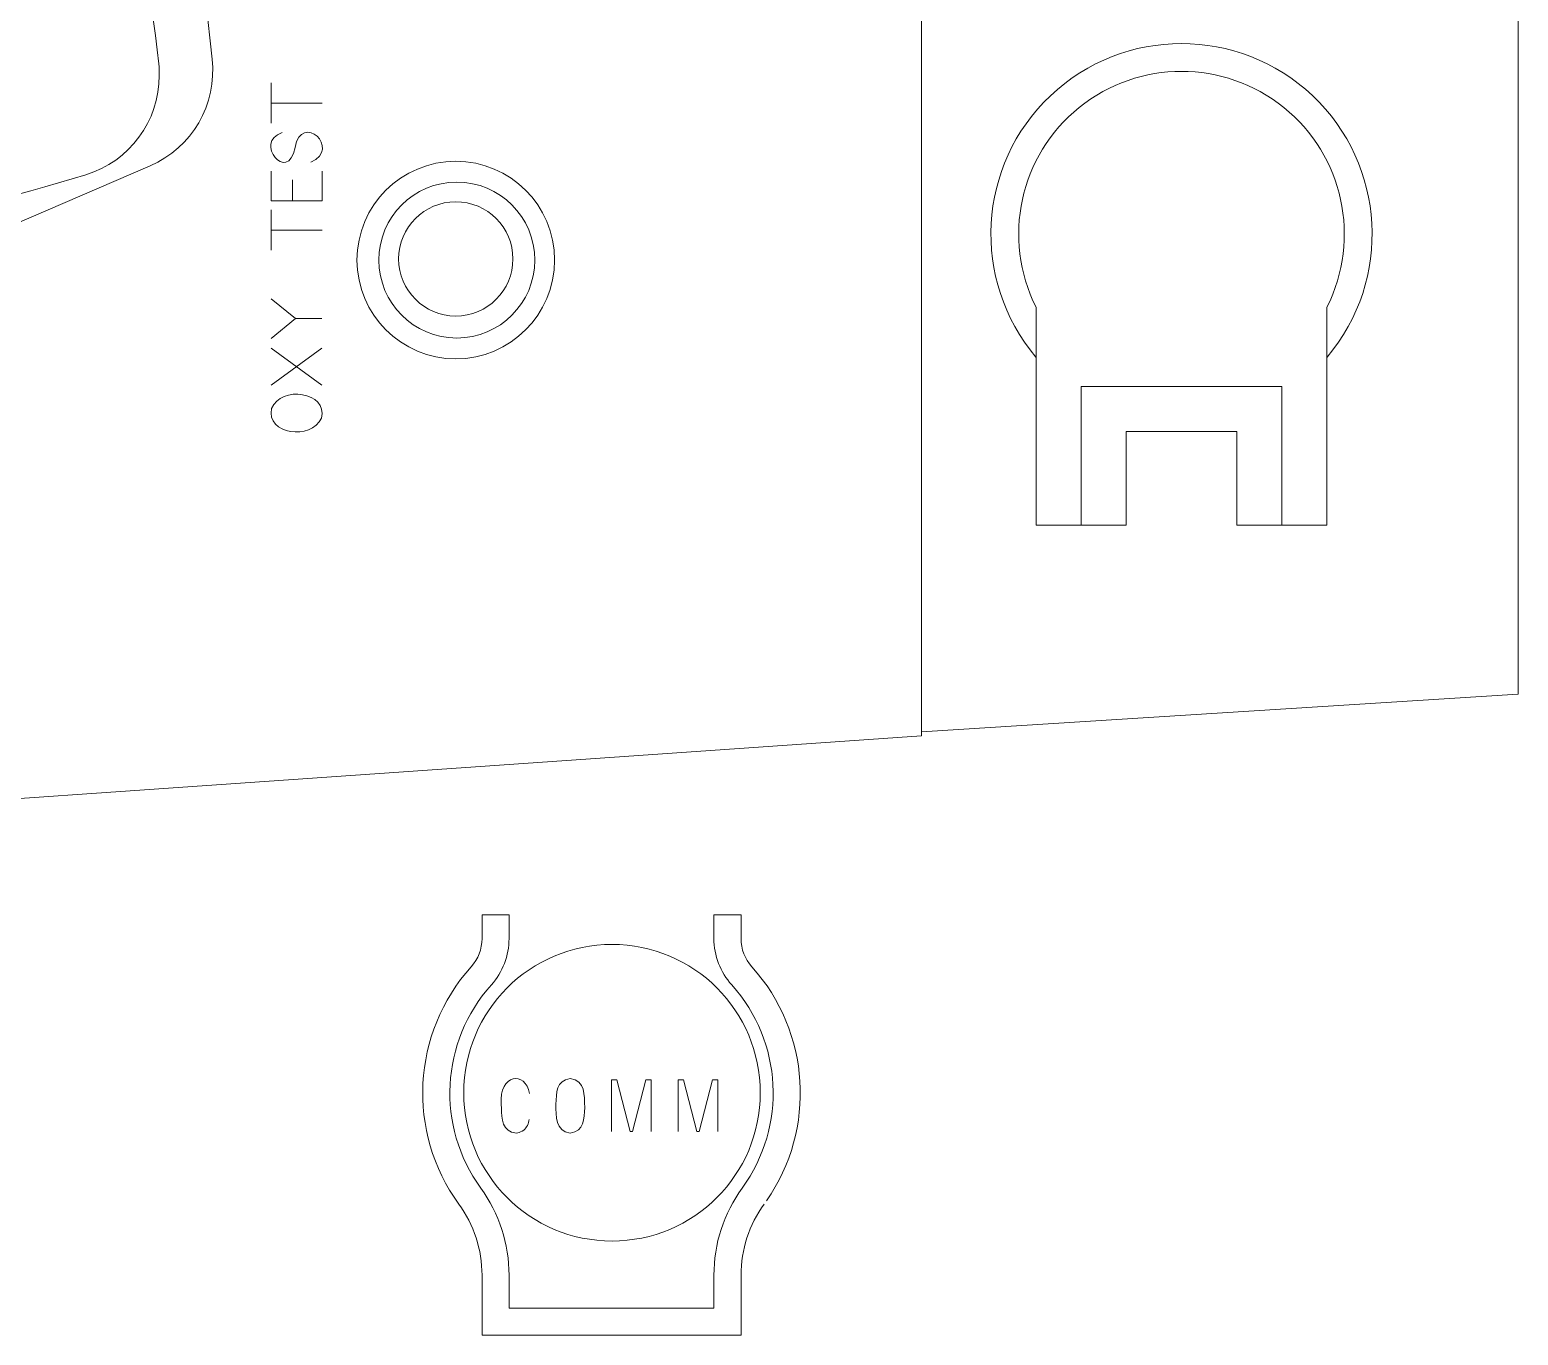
# Model space of a CAD drawing. Header units: millimetres. Extents: x 0.4 to 14.3, y 0.4 to 10.4.
# Drawn here: x 6.631 to 7.782, y 1.295 to 2.305 of the extents above; entities that cross this region are included whole.
import ezdxf

# ---------------------------------------------------------------- set-up
doc = ezdxf.new("R2010")
doc.units = ezdxf.units.MM
doc.layers.add('PDF_Geometry', color=7, linetype='Continuous')

msp = doc.modelspace()

# ---------------------------------------------------------------- linework, layer by layer
at = {"layer": 'PDF_Geometry', "lineweight": 15}
for points in [[(5.992, 1.6783), (5.3644, 1.6389), (5.6462, 8.9164), (7.7816, 9.8703), (7.7816, 1.7907), (7.3202, 1.7617)], [(7.3202, 2.6209), (7.3202, 3.272), (5.992, 3.272), (5.992, 1.6783), (5.992, 1.6664), (7.3202, 1.7586), (7.3202, 2.3155)], [(7.7816, 3.2339), (7.7816, 1.8245)], [(6.8172, 2.2326), (6.8172, 2.2637)], [(6.8172, 2.2481), (6.8566, 2.2481)], [(6.8566, 2.1953), (6.8566, 2.1724), (6.8172, 2.1724), (6.8172, 2.1953)], [(6.8336, 2.1724), (6.8336, 2.1888)], [(6.8172, 2.1343), (6.8172, 2.1654)], [(6.8172, 2.1498), (6.8566, 2.1498)], [(6.8361, 2.0814), (6.8172, 2.0966)], [(6.8172, 2.0659), (6.8361, 2.0814), (6.8565, 2.0814)], [(6.8565, 2.0298), (6.8172, 2.0585)], [(6.8565, 2.0585), (6.8172, 2.0298)], [(7.4435, 1.9216), (7.4435, 2.0288), (7.5989, 2.0288), (7.5989, 1.9216)], [(7.1112, 1.4526), (7.1112, 1.4926), (7.107, 1.4926), (7.0967, 1.4526), (7.0949, 1.4526), (7.0846, 1.4926), (7.0804, 1.4926), (7.0804, 1.4526)], [(7.1626, 1.4526), (7.1626, 1.4926), (7.1584, 1.4926), (7.1482, 1.4526), (7.1463, 1.4526), (7.1361, 1.4926), (7.1319, 1.4926), (7.1319, 1.4526)]]:
    msp.add_lwpolyline(points, dxfattribs=at)
for points in [[(6.1797, 2.6041), (6.3927, 2.694), (6.6239, 2.6921, -0.329525), (6.7003, 2.6347), (6.7519, 2.4616), (6.7716, 2.2821, -0.329623), (6.7236, 2.1995), (6.5113, 2.1079), (6.2801, 2.1079, -0.3296), (6.2032, 2.1648), (6.1496, 2.3398), (6.131, 2.5219, -0.329665)], [(6.7303, 2.2783, 0.046474), (6.659, 2.6237, 0.329787), (6.5821, 2.6806, 0.02819), (6.5733, 2.6801), (6.3989, 2.6525), (6.2278, 2.6088, 0.329854), (6.1709, 2.532, 0.028212), (6.1714, 2.5231, 0.046503), (6.2427, 2.1777, 0.329854), (6.3196, 2.1208, 0.028149), (6.3284, 2.1213, 0.046497), (6.6739, 2.1926, 0.329854), (6.7307, 2.2694, 0.027043)], [(7.6337, 2.0902), (7.6337, 1.9216), (7.5641, 1.9216), (7.5641, 1.994), (7.4783, 1.994), (7.4783, 1.9216), (7.4087, 1.9216), (7.4087, 2.0902, -1.621322)]]:
    msp.add_lwpolyline(points, format="xyb", close=True, dxfattribs=at)
for points in [[(7.1815, 1.4088, 0.158481), (7.1596, 1.3413), (7.1596, 1.3159), (7.0012, 1.3159), (7.0012, 1.3413, 0.158481), (6.9793, 1.4088, -0.354145), (6.9875, 1.5659, 0.184998), (7.0012, 1.6018), (7.0012, 1.62), (6.9803, 1.62), (6.9803, 1.6018, -0.184863), (6.9719, 1.5799, 0.354089), (6.9623, 1.3964, -0.158583), (6.9803, 1.3413), (6.9803, 1.2949), (7.1806, 1.2949), (7.1806, 1.3413, -0.158424), (7.1985, 1.3964)], [(7.2003, 1.399, 0.348092), (7.189, 1.5799, -0.185278), (7.1806, 1.6018), (7.1806, 1.62), (7.1596, 1.62), (7.1596, 1.6018, 0.18525), (7.1734, 1.5659, -0.354007), (7.1815, 1.4088)]]:
    msp.add_lwpolyline(points, format="xyb", dxfattribs=at)
for centre, radius in [((6.96, 2.1266), 0.0764), ((6.9608, 2.1266), 0.0603), ((6.96, 2.1275), 0.0442), ((7.0808, 1.4825), 0.1147)]:
    msp.add_circle(centre, radius, dxfattribs=at)
msp.add_arc((7.5212, 2.1467), 0.1474, 319.7923, 220.2249, dxfattribs=at)
for points in [[(6.8357, 2.2137), (6.8408, 2.2412), (6.8718, 2.2131), (6.848, 2.2023)], [(6.8258, 2.2252), (6.8032, 2.2182), (6.8302, 2.1847), (6.8357, 2.2137)], [(6.8176, 2.0118), (6.8248, 2.03), (6.8612, 2.0245), (6.8561, 2.0044)], [(6.8561, 2.0044), (6.8484, 1.987), (6.8129, 1.9918), (6.8176, 2.0118)], [(7.0171, 1.4819), (7.014, 1.4996), (6.9933, 1.497), (6.9952, 1.4735)], [(7.0485, 1.4935), (7.0375, 1.4917), (7.0379, 1.4826), (7.0374, 1.4735)], [(7.0597, 1.4712), (7.0593, 1.4807), (7.0603, 1.4918), (7.0485, 1.4935)], [(6.9952, 1.4735), (6.9955, 1.4663), (6.9947, 1.4551), (7.0032, 1.4521)], [(7.0374, 1.4735), (7.0377, 1.4642), (7.0369, 1.4529), (7.0485, 1.4512)], [(7.0125, 1.4535), (7.0148, 1.4557), (7.0165, 1.4586), (7.0167, 1.4619)], [(7.0485, 1.4512), (7.0594, 1.4528), (7.0593, 1.4623), (7.0597, 1.4712)], [(7.0032, 1.4521), (7.0068, 1.4506), (7.0091, 1.4514), (7.0125, 1.4535)]]:
    msp.add_open_spline(points, degree=3, dxfattribs=at)

doc.saveas('drawing.dxf')
